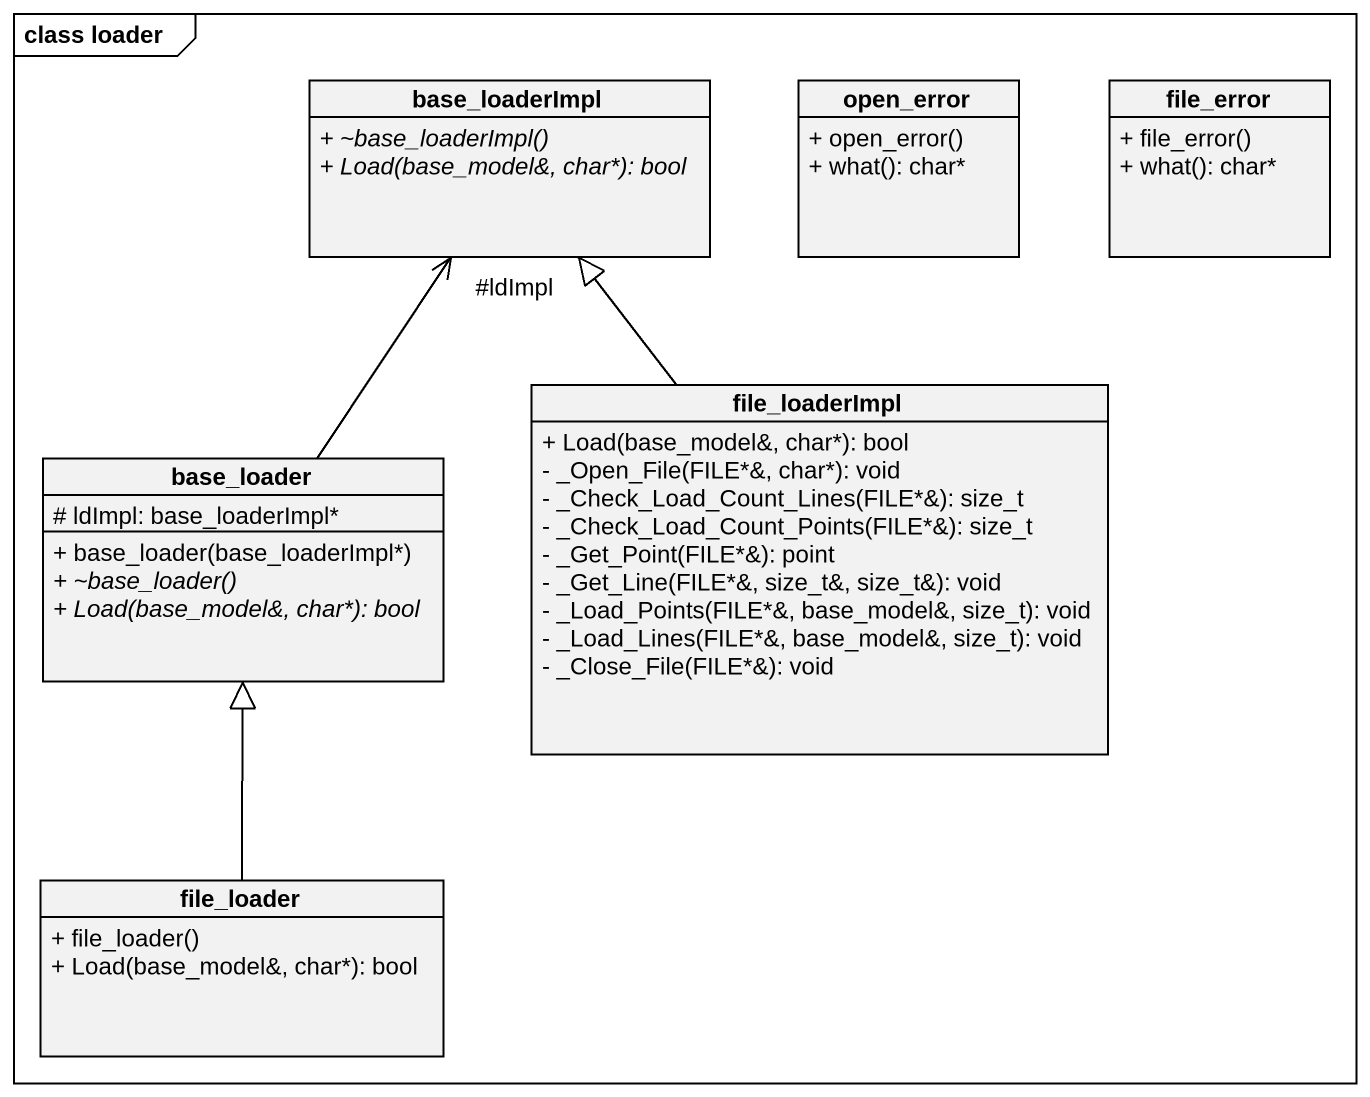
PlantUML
@startuml
mainframe class loader
hide circle
hide empty members
skinparam classAttributeIconSize 0
class base_loaderImpl {
  {abstract} + ~base_loaderImpl()
  {abstract} + Load(base_model&, char*): bool
}
class open_error {
  + open_error()
  + what(): char*
}
class file_error {
  + file_error()
  + what(): char*
}
class file_loaderImpl {
  + Load(base_model&, char*): bool
  - _Open_File(FILE*&, char*): void
  - _Check_Load_Count_Lines(FILE*&): size_t
  - _Check_Load_Count_Points(FILE*&): size_t
  - _Get_Point(FILE*&): point
  - _Get_Line(FILE*&, size_t&, size_t&): void
  - _Load_Points(FILE*&, base_model&, size_t): void
  - _Load_Lines(FILE*&, base_model&, size_t): void
  - _Close_File(FILE*&): void
}
class base_loader {
  # ldImpl: base_loaderImpl*
  + base_loader(base_loaderImpl*)
  {abstract} + ~base_loader()
  {abstract} + Load(base_model&, char*): bool
}
class file_loader {
  + file_loader()
  + Load(base_model&, char*): bool
}
file_loaderImpl -up-|> base_loaderImpl
base_loader -up-> "#ldImpl" base_loaderImpl
file_loader -up-|> base_loader
@enduml
